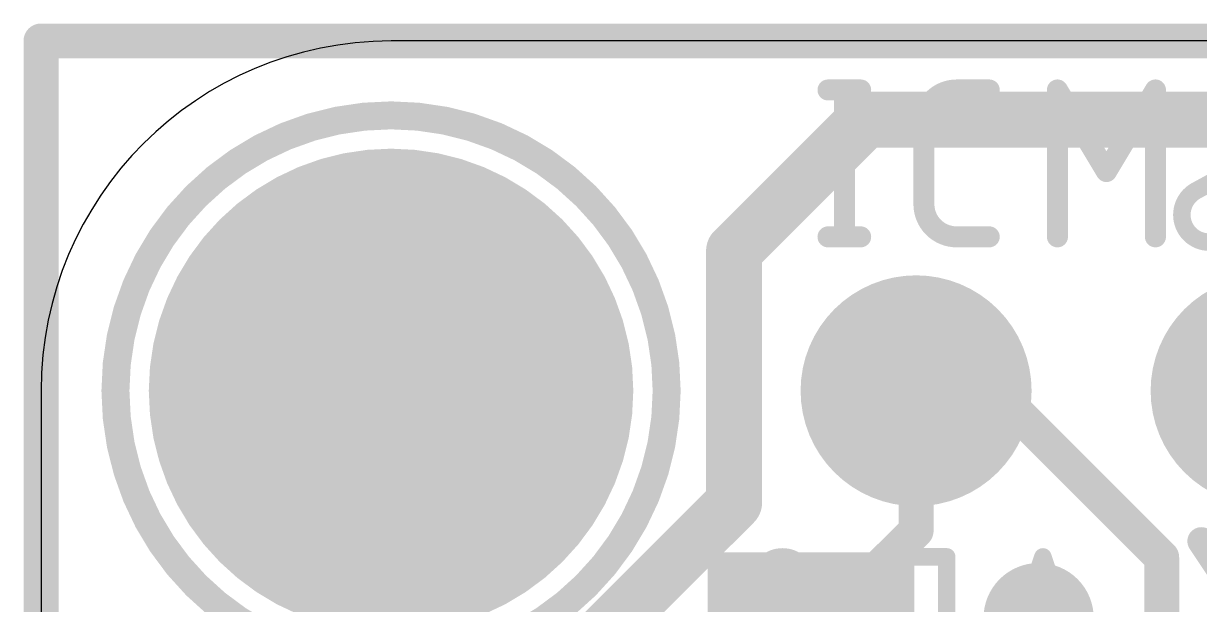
# Model space of a CAD drawing. Extents: x -0.1 to 25.5, y -0.1 to 17.9.
# Drawn here: x -0.13 to 8.41, y 13.69 to 17.91 of the extents above; entities that cross this region are included whole.
import ezdxf

# ---------------------------------------------------------------- set-up
doc = ezdxf.new("R2010")
doc.units = 0
for name, color, linetype in [('1', 12, 'CONTINUOUS'), ('16', 5, 'CONTINUOUS'), ('17', 110, 'CONTINUOUS'), ('18', 110, 'CONTINUOUS'), ('20', 31, 'CONTINUOUS'), ('21', 40, 'CONTINUOUS'), ('22', 6, 'CONTINUOUS')]:
    doc.layers.add(name, color=color, linetype=linetype)

# ---------------------------------------------------------------- blocks, each defined once
blk = doc.blocks.new('RECT')
blk.add_solid([(-0.5, -0.5), (0.5, -0.5), (-0.5, 0.5), (0.5, 0.5)])
blk = doc.blocks.new('ROUNDP')
at = {"const_width": 0.5}
blk.add_lwpolyline([(0, -0.25, 1), (0, 0.25, 1), (0, -0.25)], format="xyb", dxfattribs=at)
blk = doc.blocks.new('ROUNDV')
at = {"const_width": 0.5}
blk.add_lwpolyline([(0, -0.25, 1), (0, 0.25, 1), (0, -0.25)], format="xyb", dxfattribs=at)

msp = doc.modelspace()

# ---------------------------------------------------------------- linework, layer by layer
at = {"layer": '1', "const_width": 0.254}
for points in [[(0, 17.78), (25.4, 17.78)], [(0, 0), (0, 17.78)], [(6.35, 15.24), (6.9215, 15.24)], [(6.9215, 15.24), (8.132, 14.0295)], [(8.132, 14.0295), (8.132, 12.43)]]:
    msp.add_lwpolyline(points, dxfattribs=at)
at = {"layer": '1', "const_width": 0.127}
for points in [[(0, 17.8435, 1), (0, 17.7165)], [(0.0635, 17.78, 1), (-0.0635, 17.78)], [(6.35, 15.3035, 1), (6.35, 15.1765)], [(6.9664, 15.2849, 1), (6.8766, 15.1951)], [(6.9215, 15.1765, 1), (6.9215, 15.3035)], [(8.1955, 14.0295, 1), (8.0685, 14.0295)], [(8.0871, 13.9846, 1), (8.1769, 14.0744)]]:
    msp.add_lwpolyline(points, format="xyb", dxfattribs=at)
at = {"layer": '16'}
for points, const_width in [([(0, 17.78), (25.4, 17.78)], 0.254), ([(0, 0), (0, 17.78)], 0.254), ([(5.0292, 16.256), (5.9817, 17.2085)], 0.4064), ([(5.9817, 17.2085), (19.3675, 17.2085)], 0.4064), ([(5.0292, 14.4272), (5.0292, 16.256)], 0.4064), ([(6.35, 15.24), (6.35, 14.224)], 0.254), ([(2.794, 12.192), (5.0292, 14.4272)], 0.4064), ([(6.35, 14.224), (5.588, 13.462)], 0.254)]:
    msp.add_lwpolyline(points, dxfattribs=dict(at, const_width=const_width))
for points, const_width in [([(0, 17.8435, 1), (0, 17.7165)], 0.127), ([(0.0635, 17.78, 1), (-0.0635, 17.78)], 0.127), ([(5.9817, 17.3101, 1), (5.9817, 17.1069)], 0.2032), ([(6.0535, 17.1367, 1), (5.9099, 17.2803)], 0.2032), ([(5.1308, 16.256, 1), (4.9276, 16.256)], 0.2032), ([(4.9574, 16.3278, 1), (5.101, 16.1842)], 0.2032), ([(6.4135, 15.24, 1), (6.2865, 15.24)], 0.127), ([(5.101, 14.3554, 1), (4.9574, 14.499)], 0.2032), ([(4.9276, 14.4272, 1), (5.1308, 14.4272)], 0.2032), ([(6.3949, 14.1791, 1), (6.3051, 14.2689)], 0.127), ([(6.2865, 14.224, 1), (6.4135, 14.224)], 0.127)]:
    msp.add_lwpolyline(points, format="xyb", dxfattribs=dict(at, const_width=const_width))
at = {"layer": '20'}
for p, q in [((22.86, 17.78), (2.54, 17.78)), ((0, 15.24), (0, 2.54))]:
    msp.add_line(p, q, dxfattribs=at)
msp.add_arc((2.54, 15.24), 2.54, 90, 180, dxfattribs=at)
at = {"layer": '21'}
for points, const_width in [([(5.7107, 17.4244), (5.9478, 17.4244)], 0.1524), ([(5.8293, 17.4244), (5.8293, 16.3576)], 0.1524), ([(6.6438, 17.4244), (6.8808, 17.4244)], 0.1524), ([(7.3756, 16.3576), (7.3756, 17.4244)], 0.1524), ([(7.3756, 17.4244), (7.7312, 16.8317)], 0.1524), ([(7.7312, 16.8317), (8.0868, 17.4244)], 0.1524), ([(8.0868, 17.4244), (8.0868, 16.3576)], 0.1524), ([(6.4067, 16.5947), (6.4067, 17.1873)], 0.1524), ([(5.7107, 16.3576), (5.9478, 16.3576)], 0.1524), ([(6.8808, 16.3576), (6.6438, 16.3576)], 0.1524), ([(8.4201, 14.1478), (9.2329, 12.9286)], 0.2032)]:
    msp.add_lwpolyline(points, dxfattribs=dict(at, const_width=const_width))
for points, const_width in [([(5.7107, 17.4625, 1), (5.7107, 17.3863)], 0.0762), ([(5.8674, 17.4244, 1), (5.7912, 17.4244)], 0.0762), ([(5.9478, 17.3863, 1), (5.9478, 17.4625)], 0.0762), ([(6.6438, 17.4244, 0.4142), (6.4067, 17.1873)], 0.1524), ([(6.6438, 17.4625, 1), (6.6438, 17.3863)], 0.0762), ([(6.6438, 17.3863, 1), (6.6437, 17.4625)], 0.0762), ([(6.8808, 17.3863, 1), (6.8808, 17.4625)], 0.0762), ([(7.4137, 17.4244, 1), (7.3375, 17.4244)], 0.0762), ([(7.4083, 17.444, 1), (7.343, 17.4048)], 0.0762), ([(8.1249, 17.4244, 1), (8.0487, 17.4244)], 0.0762), ([(8.1195, 17.4048, 1), (8.0542, 17.444)], 0.0762), ([(2.54, 13.24, 1), (2.54, 17.24, 1), (2.54, 13.24)], 0.2032), ([(6.4448, 17.1873, 1), (6.3686, 17.1873)], 0.0762), ([(6.3686, 17.1873, 1), (6.4448, 17.1873)], 0.0762), ([(7.6986, 16.8513, 1), (7.7639, 16.8121)], 0.0762), ([(7.6986, 16.8121, 1), (7.7639, 16.8513)], 0.0762), ([(6.4067, 16.5947, 0.4142), (6.6438, 16.3576)], 0.1524), ([(6.4448, 16.5947, 1), (6.3686, 16.5947)], 0.0762), ([(6.3686, 16.5947, 1), (6.4448, 16.5947)], 0.0762), ([(5.7107, 16.3957, 1), (5.7107, 16.3195)], 0.0762), ([(5.7912, 16.3576, 1), (5.8674, 16.3576)], 0.0762), ([(5.9478, 16.3195, 1), (5.9478, 16.3957)], 0.0762), ([(6.6438, 16.3957, 1), (6.6438, 16.3195)], 0.0762), ([(6.6438, 16.3195, 1), (6.6438, 16.3957)], 0.0762), ([(6.8808, 16.3195, 1), (6.8808, 16.3957)], 0.0762), ([(7.3375, 16.3576, 1), (7.4137, 16.3576)], 0.0762), ([(8.0487, 16.3576, 1), (8.1249, 16.3576)], 0.0762), ([(8.4624, 14.176, 1), (8.3778, 14.1196)], 0.1016)]:
    msp.add_lwpolyline(points, format="xyb", dxfattribs=dict(at, const_width=const_width))
at = {"layer": '22'}
for points, const_width in [([(8.5501, 17.2085, 0.1623), (8.3278, 17.1344)], 0.127), ([(8.3088, 17.1598, 1), (8.3469, 17.109)], 0.0635), ([(8.3772, 16.6899, 0.2656), (8.2785, 16.5171)], 0.127), ([(8.362, 16.7178, 1), (8.3924, 16.662)], 0.0635), ([(8.3934, 16.6626, 1), (8.3611, 16.7173)], 0.0635), ([(8.3102, 16.5171, 1), (8.2467, 16.5171)], 0.0635), ([(8.2785, 16.5171, 0.4142), (8.476, 16.3195)], 0.127), ([(8.2467, 16.5171, 1), (8.3102, 16.5171)], 0.0635), ([(5.3804, 14.0335, 0.3205), (5.2076, 13.91)], 0.127), ([(5.5533, 13.91, 0.3205), (5.3804, 14.0335)], 0.127), ([(5.3804, 14.0652, 1), (5.3804, 14.0018)], 0.0635), ([(5.3804, 14.0018, 1), (5.3804, 14.0652)], 0.0635), ([(6.3253, 14.0335, 0.4142), (6.0784, 13.7866)], 0.127), ([(6.3253, 14.0653, 1), (6.3253, 14.0017)], 0.0635), ([(6.3253, 14.0017, 1), (6.3253, 14.0653)], 0.0635), ([(6.604, 14.0335, 1), (6.5405, 14.0335)], 0.0635), ([(6.5723, 14.0017, 1), (6.5723, 14.0653)], 0.0635), ([(7.3003, 14.0435, 1), (7.2401, 14.0235)], 0.0635), ([(7.3003, 14.0235, 1), (7.2401, 14.0435)], 0.0635), ([(5.2076, 13.91, 0.1139), (5.1335, 13.589)], 0.127), ([(5.1775, 13.9203, 1), (5.2376, 13.8997)], 0.0635), ([(5.2361, 13.8961, 1), (5.179, 13.9239)], 0.0635), ([(5.6274, 13.589, 0.1139), (5.5533, 13.91)], 0.127), ([(5.5818, 13.9239, 1), (5.5248, 13.8961)], 0.0635), ([(5.5233, 13.8997, 1), (5.5833, 13.9203)], 0.0635), ([(5.2077, 13.8558, 1), (5.1581, 13.8161)], 0.0635), ([(6.1101, 13.7866, 1), (6.0466, 13.7866)], 0.0635), ([(6.0466, 13.7866, 1), (6.1101, 13.7866)], 0.0635)]:
    msp.add_lwpolyline(points, format="xyb", dxfattribs=dict(at, const_width=const_width))
at = {"layer": '22', "const_width": 0.127}
for points in [[(8.3772, 16.6899), (8.6489, 16.8381)], [(6.5723, 14.0335), (6.3253, 14.0335)], [(6.5723, 13.1445), (6.5723, 14.0335)], [(7.2702, 14.0335), (6.9739, 13.1445)], [(7.5665, 13.1445), (7.2702, 14.0335)], [(5.578, 13.3421), (5.1829, 13.8359)], [(6.0784, 13.7866), (6.0784, 13.3914)]]:
    msp.add_lwpolyline(points, dxfattribs=at)

# ---------------------------------------------------------------- block references
at = {"layer": '1', "xscale": 1.24, "yscale": 1.5, "rotation": 90}
msp.add_blockref('RECT', (5.588, 13.4468), dxfattribs=at)
at = {"layer": '17', "xscale": 3.516, "yscale": 3.516}
msp.add_blockref('ROUNDP', (2.54, 15.24), dxfattribs=at)
msp.add_blockref('ROUNDP', (2.54, 15.24), dxfattribs=at)
at = {"layer": '17', "xscale": 1.6764, "yscale": 1.6764, "rotation": 90}
for p in [(6.35, 15.24), (6.35, 15.24), (8.89, 15.24), (8.89, 15.24)]:
    msp.add_blockref('ROUNDP', p, dxfattribs=at)
at = {"layer": '18', "xscale": 0.8001, "yscale": 0.8001}
msp.add_blockref('ROUNDV', (7.239, 13.589), dxfattribs=at)
msp.add_blockref('ROUNDV', (7.239, 13.589), dxfattribs=at)

doc.saveas('drawing.dxf')
